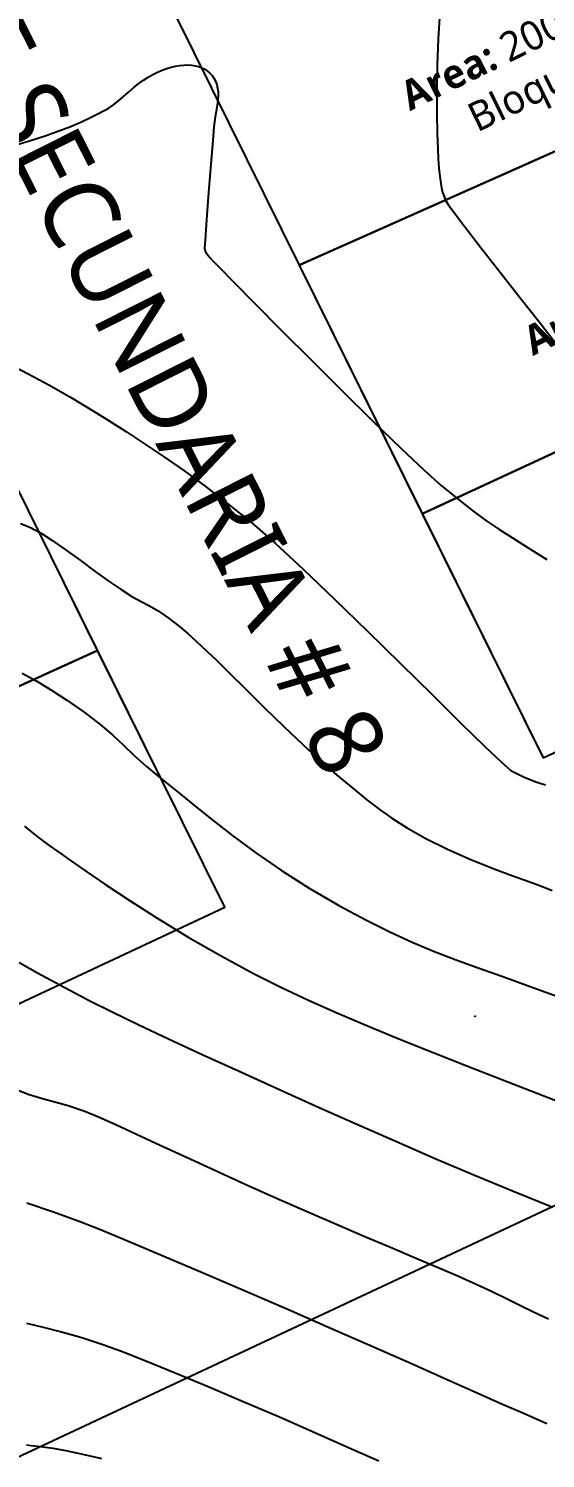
# Model space of a CAD drawing. Header units: millimetres. Extents: x 589115 to 589956, y 1306773 to 1307394.
# Drawn here: x 589294.83 to 589312.48, y 1307050.16 to 1307098.95 of the extents above; entities that cross this region are included whole.
import ezdxf
from ezdxf.enums import TextEntityAlignment as Align

# ---------------------------------------------------------------- set-up
doc = ezdxf.new("R2010")
doc.units = ezdxf.units.MM
doc.linetypes.add('DASHDOT', pattern=[1, 0.5, -0.25, 0, -0.25])
for name, color, linetype in [('0_BLOQUES CARRETERA', 7, 'Continuous'), ('_BREAKLINES CORRIDOR', 7, 'Continuous'), ('C-PROP-LINE', 230, 'Continuous'), ('C-PROP-TEXT', 255, 'Continuous'), ('C-ROAD-MARK', 212, 'Continuous'), ('C-TOPO-MAJR', 9, 'Continuous'), ('C-TOPO-MINR', 8, 'Continuous')]:
    doc.layers.add(name, color=color, linetype=linetype)
doc.layers.add('_BLOQUES', color=9, linetype='Continuous', lineweight=20)
doc.layers.add('_TEXTO', color=3, linetype='Continuous', lineweight=25)
doc.styles.add('ST - ETIQUETAS', font='', dxfattribs={"height": 2.5})
doc.styles.get('ST - ETIQUETAS').set_extended_font_data('Roboto Thin')

# ---------------------------------------------------------------- blocks, each defined once
blk = doc.blocks.new('POINT INTERS')
at = {"layer": '0_BLOQUES CARRETERA', "linetype": 'DASHDOT', "lineweight": 5}
h = blk.add_hatch(color=244, dxfattribs=at)
h.dxf.hatch_style = 1
h.set_gradient(color1=(153, 27, 30), color2=(248, 153, 30), name='INVSPHERICAL')
h.paths.add_polyline_path([(0.6, 0, 1), (-0.6, 0, 1)])
blk.add_circle((0, 0), 0.574, dxfattribs=at)

msp = doc.modelspace()

# ---------------------------------------------------------------- linework, layer by layer
at = {"layer": '_BLOQUES', "flags": 128}
for points in [[(589332.078, 1307083.28), (589305.547, 1307134.548), (589288.789, 1307128.797), (589283.168, 1307127.131), (589286.343, 1307126.992), (589288.827, 1307126.129), (589290.998, 1307124.646), (589292.71, 1307122.65), (589293.751, 1307120.539), (589294.239, 1307118.519), (589294.274, 1307115.803), (589294.322, 1307113.868), (589294.627, 1307111.566), (589295.139, 1307109.501), (589295.718, 1307107.858), (589299.881, 1307099.326), (589304.065, 1307090.883), (589312.399, 1307074.065), (589332.078, 1307083.28)], [(589279.828, 1307126.141), (589277.574, 1307124.575), (589275.806, 1307122.432), (589274.783, 1307120.185), (589274.34, 1307116.679), (589274.851, 1307114.003), (589275.499, 1307112.5), (589277.1, 1307110.286), (589279.102, 1307108.658), (589281.246, 1307106.935), (589283.621, 1307104.316), (589284.879, 1307102.445), (589288.388, 1307095.492), (589301.529, 1307068.974), (589283.323, 1307060.448), (589278.657, 1307069.305), (589271.969, 1307083.744), (589267.79, 1307091.697), (589265.757, 1307095.473), (589257.648, 1307111.778), (589254.964, 1307117.894), (589269.42, 1307123.056), (589279.828, 1307126.141)]]:
    msp.add_lwpolyline(points, dxfattribs=at)
at = {"layer": '_BREAKLINES CORRIDOR', "flags": 128}
for points in [[(589283.168, 1307127.131), (589286.343, 1307126.992), (589288.827, 1307126.129), (589290.998, 1307124.646), (589292.71, 1307122.65), (589293.751, 1307120.539), (589294.239, 1307118.519), (589294.274, 1307115.803), (589294.322, 1307113.868), (589294.627, 1307111.566), (589295.139, 1307109.501), (589295.718, 1307107.858), (589299.881, 1307099.326), (589312.399, 1307074.065), (589312.842, 1307074.272)], [(589289.684, 1307047.968), (589327.557, 1307065.704), (589357.462, 1307007.818)]]:
    msp.add_lwpolyline(points, dxfattribs=at)
at = {"layer": 'C-PROP-LINE', "color": 4, "linetype": 'Continuous', "lineweight": 25}
for points in [[(589312.518, 1307121.078, 0), (589310.425, 1307125.121, 0), (589305.547, 1307134.548, 0), (589288.789, 1307128.797, 0), (589283.168, 1307127.131, 0), (589286.343, 1307126.992, 0), (589288.827, 1307126.129, 0), (589290.998, 1307124.646, 0), (589292.71, 1307122.65, 0), (589293.751, 1307120.539, 0), (589294.239, 1307118.519, 0), (589294.274, 1307115.803, 0), (589294.322, 1307113.868, 0), (589294.627, 1307111.566, 0), (589295.139, 1307109.501, 0), (589295.718, 1307107.858, 0), (589299.881, 1307099.326, 0), (589304.065, 1307090.883, 0), (589308.271, 1307082.395, 0), (589312.399, 1307074.065, 0), (589332.078, 1307083.28, 0)], [(589319.348, 1307107.879, 0), (589299.881, 1307099.326, 0), (589304.065, 1307090.883, 0), (589323.643, 1307099.579, 0), (589319.348, 1307107.879, 0)], [(589327.841, 1307091.441, 0), (589327.468, 1307092.163, 0), (589323.643, 1307099.579, 0), (589304.065, 1307090.883, 0), (589308.271, 1307082.395, 0), (589327.841, 1307091.441, 0)], [(589332.078, 1307083.28, 0), (589327.841, 1307091.441, 0), (589308.271, 1307082.395, 0), (589312.399, 1307074.065, 0), (589332.078, 1307083.28, 0)], [(589292.832, 1307086.524, 0), (589274.467, 1307078.352, 0), (589278.657, 1307069.305, 0), (589297.188, 1307077.733, 0), (589292.832, 1307086.524, 0)], [(589297.188, 1307077.733, 0), (589278.657, 1307069.305, 0), (589278.706, 1307069.199, 0), (589283.323, 1307060.448, 0), (589301.529, 1307068.974, 0), (589297.188, 1307077.733, 0)]]:
    msp.add_polyline3d(points, dxfattribs=at)
at = {"layer": 'C-TOPO-MAJR', "color": 40, "linetype": 'Continuous', "lineweight": -3}
for points, elevation in [([(589294.29, 1307094.951), (589294.892, 1307095.134), (589295.392, 1307095.296), (589295.777, 1307095.428), (589296.236, 1307095.603), (589296.637, 1307095.773), (589296.962, 1307095.924), (589297.196, 1307096.039), (589297.393, 1307096.14), (589297.545, 1307096.227), (589297.728, 1307096.351), (589297.979, 1307096.551), (589298.239, 1307096.778), (589298.434, 1307096.947), (589298.595, 1307097.073), (589298.755, 1307097.186), (589298.916, 1307097.29), (589299.076, 1307097.38), (589299.236, 1307097.462), (589299.392, 1307097.529), (589299.55, 1307097.589), (589299.698, 1307097.633), (589299.851, 1307097.67), (589299.992, 1307097.693), (589300.135, 1307097.707), (589300.267, 1307097.71), (589300.398, 1307097.701), (589300.519, 1307097.683), (589300.636, 1307097.653), (589300.745, 1307097.614), (589300.845, 1307097.563), (589300.939, 1307097.502), (589301.022, 1307097.43), (589301.096, 1307097.349), (589301.159, 1307097.256), (589301.214, 1307097.155), (589301.254, 1307097.043), (589301.286, 1307096.92), (589301.304, 1307096.79), (589301.308, 1307096.644), (589301.291, 1307096.504), (589301.253, 1307096.258), (589301.205, 1307095.944), (589301.16, 1307095.598), (589301.119, 1307095.131), (589301.053, 1307094.32), (589300.978, 1307093.357), (589300.908, 1307092.432), (589300.855, 1307091.734), (589300.835, 1307091.455), (589300.856, 1307091.358), (589300.893, 1307091.304), (589300.938, 1307091.242), (589301.01, 1307091.156), (589301.125, 1307091.026), (589301.321, 1307090.826), (589301.82, 1307090.318), (589302.558, 1307089.571), (589303.469, 1307088.653), (589304.488, 1307087.632), (589305.549, 1307086.576), (589306.588, 1307085.552), (589307.54, 1307084.63), (589308.338, 1307083.878), (589308.919, 1307083.363), (589309.503, 1307082.884), (589309.999, 1307082.497), (589310.446, 1307082.169), (589310.882, 1307081.87), (589311.348, 1307081.569), (589311.884, 1307081.236), (589312.529, 1307080.838)], 459.5), ([(589294.551, 1307082.065), (589294.87, 1307081.931), (589295.262, 1307081.727), (589295.626, 1307081.496), (589296.083, 1307081.175), (589296.59, 1307080.806), (589297.105, 1307080.427), (589297.585, 1307080.08), (589297.986, 1307079.805), (589298.36, 1307079.575), (589298.671, 1307079.403), (589298.956, 1307079.25), (589299.252, 1307079.077), (589299.594, 1307078.846), (589299.988, 1307078.548), (589300.281, 1307078.298), (589300.564, 1307078.035), (589300.927, 1307077.698), (589301.231, 1307077.409), (589301.684, 1307076.965), (589302.246, 1307076.41), (589302.879, 1307075.786), (589303.544, 1307075.138), (589304.203, 1307074.509), (589304.817, 1307073.942), (589305.347, 1307073.482), (589305.911, 1307073.014), (589306.375, 1307072.634), (589306.796, 1307072.309), (589307.231, 1307072.006), (589307.737, 1307071.689), (589308.37, 1307071.327), (589309.128, 1307070.943), (589309.924, 1307070.593), (589310.692, 1307070.289), (589311.365, 1307070.04), (589311.876, 1307069.859), (589312.159, 1307069.757), (589312.459, 1307069.636), (589312.71, 1307069.535)], 459), ([(589294.693, 1307071.734), (589294.901, 1307071.564), (589295.185, 1307071.339), (589295.535, 1307071.074), (589295.941, 1307070.785), (589296.263, 1307070.561), (589296.781, 1307070.202), (589297.469, 1307069.734), (589298.3, 1307069.185), (589299.247, 1307068.581), (589300.282, 1307067.949), (589301.38, 1307067.315), (589302.512, 1307066.705), (589303.443, 1307066.241), (589304.41, 1307065.788), (589305.414, 1307065.341), (589306.454, 1307064.898), (589307.532, 1307064.456), (589308.646, 1307064.009), (589309.797, 1307063.556), (589310.985, 1307063.092), (589312.211, 1307062.614), (589313.475, 1307062.118)], 458.5), ([(589294.298, 1307062.792), (589294.851, 1307062.575), (589295.304, 1307062.437), (589295.727, 1307062.329), (589296.186, 1307062.202), (589296.75, 1307062.006), (589297.217, 1307061.814), (589297.812, 1307061.551), (589298.52, 1307061.227), (589299.328, 1307060.852), (589300.223, 1307060.436), (589301.192, 1307059.989), (589302.221, 1307059.52), (589303.296, 1307059.039), (589304.362, 1307058.572), (589305.369, 1307058.137), (589306.313, 1307057.733), (589307.192, 1307057.361), (589308.002, 1307057.018), (589308.739, 1307056.704), (589309.402, 1307056.418), (589309.987, 1307056.159), (589310.63, 1307055.863), (589311.149, 1307055.613), (589311.606, 1307055.388), (589312.064, 1307055.164), (589312.585, 1307054.919)], 458), ([(589294.76, 1307054.771), (589295.333, 1307054.638), (589295.96, 1307054.477), (589296.647, 1307054.278), (589297.403, 1307054.033), (589298.006, 1307053.813), (589298.831, 1307053.488), (589299.831, 1307053.081), (589300.957, 1307052.612), (589302.161, 1307052.102), (589303.394, 1307051.572), (589304.608, 1307051.043), (589305.754, 1307050.535), (589306.784, 1307050.07)], 457.5)]:
    msp.add_lwpolyline(points, dxfattribs=dict(at, elevation=elevation))
at = {"layer": 'C-TOPO-MINR', "color": 44, "linetype": 'Continuous', "lineweight": -3}
for points, elevation in [([(589308.856, 1307099.323), (589308.815, 1307098.598), (589308.78, 1307097.7), (589308.767, 1307096.837), (589308.769, 1307096.049), (589308.782, 1307095.374), (589308.799, 1307094.852), (589308.814, 1307094.52), (589308.84, 1307094.192), (589308.872, 1307093.899), (589308.905, 1307093.664), (589308.93, 1307093.517), (589308.966, 1307093.36), (589309.016, 1307093.216), (589309.075, 1307093.078), (589309.151, 1307092.949), (589309.312, 1307092.733), (589309.706, 1307092.219), (589310.264, 1307091.494), (589310.922, 1307090.646), (589311.612, 1307089.761), (589312.268, 1307088.927), (589312.825, 1307088.23)], 459.75), ([(589294.252, 1307087.47), (589294.837, 1307087.163), (589295.522, 1307086.791), (589296.261, 1307086.369), (589297.012, 1307085.915), (589297.579, 1307085.56), (589298.169, 1307085.186), (589298.787, 1307084.785), (589299.438, 1307084.348), (589300.126, 1307083.866), (589300.856, 1307083.332), (589301.632, 1307082.736), (589302.46, 1307082.07), (589303.248, 1307081.388), (589304.205, 1307080.505), (589305.276, 1307079.485), (589306.406, 1307078.389), (589307.539, 1307077.277), (589308.619, 1307076.211), (589309.591, 1307075.253), (589310.398, 1307074.463), (589310.986, 1307073.905), (589311.299, 1307073.638), (589311.722, 1307073.414), (589312.146, 1307073.25), (589312.476, 1307073.147)], 459.25), ([(589294.617, 1307076.956), (589295.113, 1307076.678), (589295.61, 1307076.379), (589296.138, 1307076.034), (589296.729, 1307075.621), (589297.279, 1307075.202), (589297.708, 1307074.836), (589298.075, 1307074.494), (589298.438, 1307074.147), (589298.859, 1307073.767), (589299.395, 1307073.326), (589299.89, 1307072.929), (589300.455, 1307072.47), (589301.092, 1307071.958), (589301.804, 1307071.405), (589302.593, 1307070.823), (589303.46, 1307070.224), (589304.409, 1307069.617), (589305.441, 1307069.016), (589306.343, 1307068.532), (589307.16, 1307068.125), (589307.921, 1307067.778), (589308.657, 1307067.47), (589309.398, 1307067.184), (589310.175, 1307066.9), (589311.017, 1307066.6), (589311.955, 1307066.265), (589313.019, 1307065.876)], 458.75), ([(589294.269, 1307067.212), (589295.137, 1307066.725), (589296.04, 1307066.234), (589296.943, 1307065.763), (589297.679, 1307065.398), (589298.575, 1307064.966), (589299.608, 1307064.479), (589300.755, 1307063.946), (589301.992, 1307063.379), (589303.297, 1307062.787), (589304.648, 1307062.182), (589306.02, 1307061.573), (589307.391, 1307060.971), (589308.737, 1307060.386), (589310.037, 1307059.829), (589311.349, 1307059.283), (589312.732, 1307058.73)], 458.25), ([(589294.772, 1307058.878), (589295.648, 1307058.578), (589296.556, 1307058.249), (589297.284, 1307057.964), (589298.268, 1307057.561), (589299.453, 1307057.063), (589300.789, 1307056.495), (589302.223, 1307055.878), (589303.701, 1307055.238), (589305.173, 1307054.596), (589306.584, 1307053.978), (589307.884, 1307053.405), (589309.019, 1307052.901), (589309.937, 1307052.49), (589310.934, 1307052.045), (589311.782, 1307051.673), (589312.529, 1307051.347)], 457.75), ([(589294.763, 1307050.616), (589294.923, 1307050.599), (589295.241, 1307050.561), (589295.654, 1307050.502), (589296.099, 1307050.423), (589296.467, 1307050.348), (589296.871, 1307050.261), (589297.318, 1307050.152)], 457.25)]:
    msp.add_lwpolyline(points, dxfattribs=dict(at, elevation=elevation))

# ---------------------------------------------------------------- block references
at = {"layer": 'C-ROAD-MARK', "color": 18, "linetype": 'Continuous', "lineweight": 9, "xscale": 0.02615086839485391, "yscale": 0.02615086839485391, "zscale": 0.02615086839485391}
msp.add_blockref('POINT INTERS', (589310.073, 1307065.246), dxfattribs=at)

# ---------------------------------------------------------------- texts
at = {"layer": '_TEXTO', "style": 'ST - ETIQUETAS'}
msp.add_text('CALLE SECUNDARIA # 8', height=2.5, rotation=296.7711, dxfattribs=at).set_placement((589296.867, 1307089.32), align=Align.CENTER)
at = {"layer": 'C-PROP-TEXT', "color": 92, "linetype": 'Continuous', "lineweight": -3, "char_height": 1, "attachment_point": 2, "rotation": 26, "style": 'ST - ETIQUETAS'}
for insert in [(589311.835, 1307099.188), (589316.033, 1307090.834)]:
    msp.add_mtext('{\\fRoboto Thin|b1|i0|c0|p2;\\C18;\\c0;Area:\\C0; \\fRoboto Thin|b0|i0|c0|p2;\\C178;\\c4980736;200.00 m²\\PBloque - G}', dxfattribs=dict(at, insert=insert))

doc.saveas('drawing.dxf')
